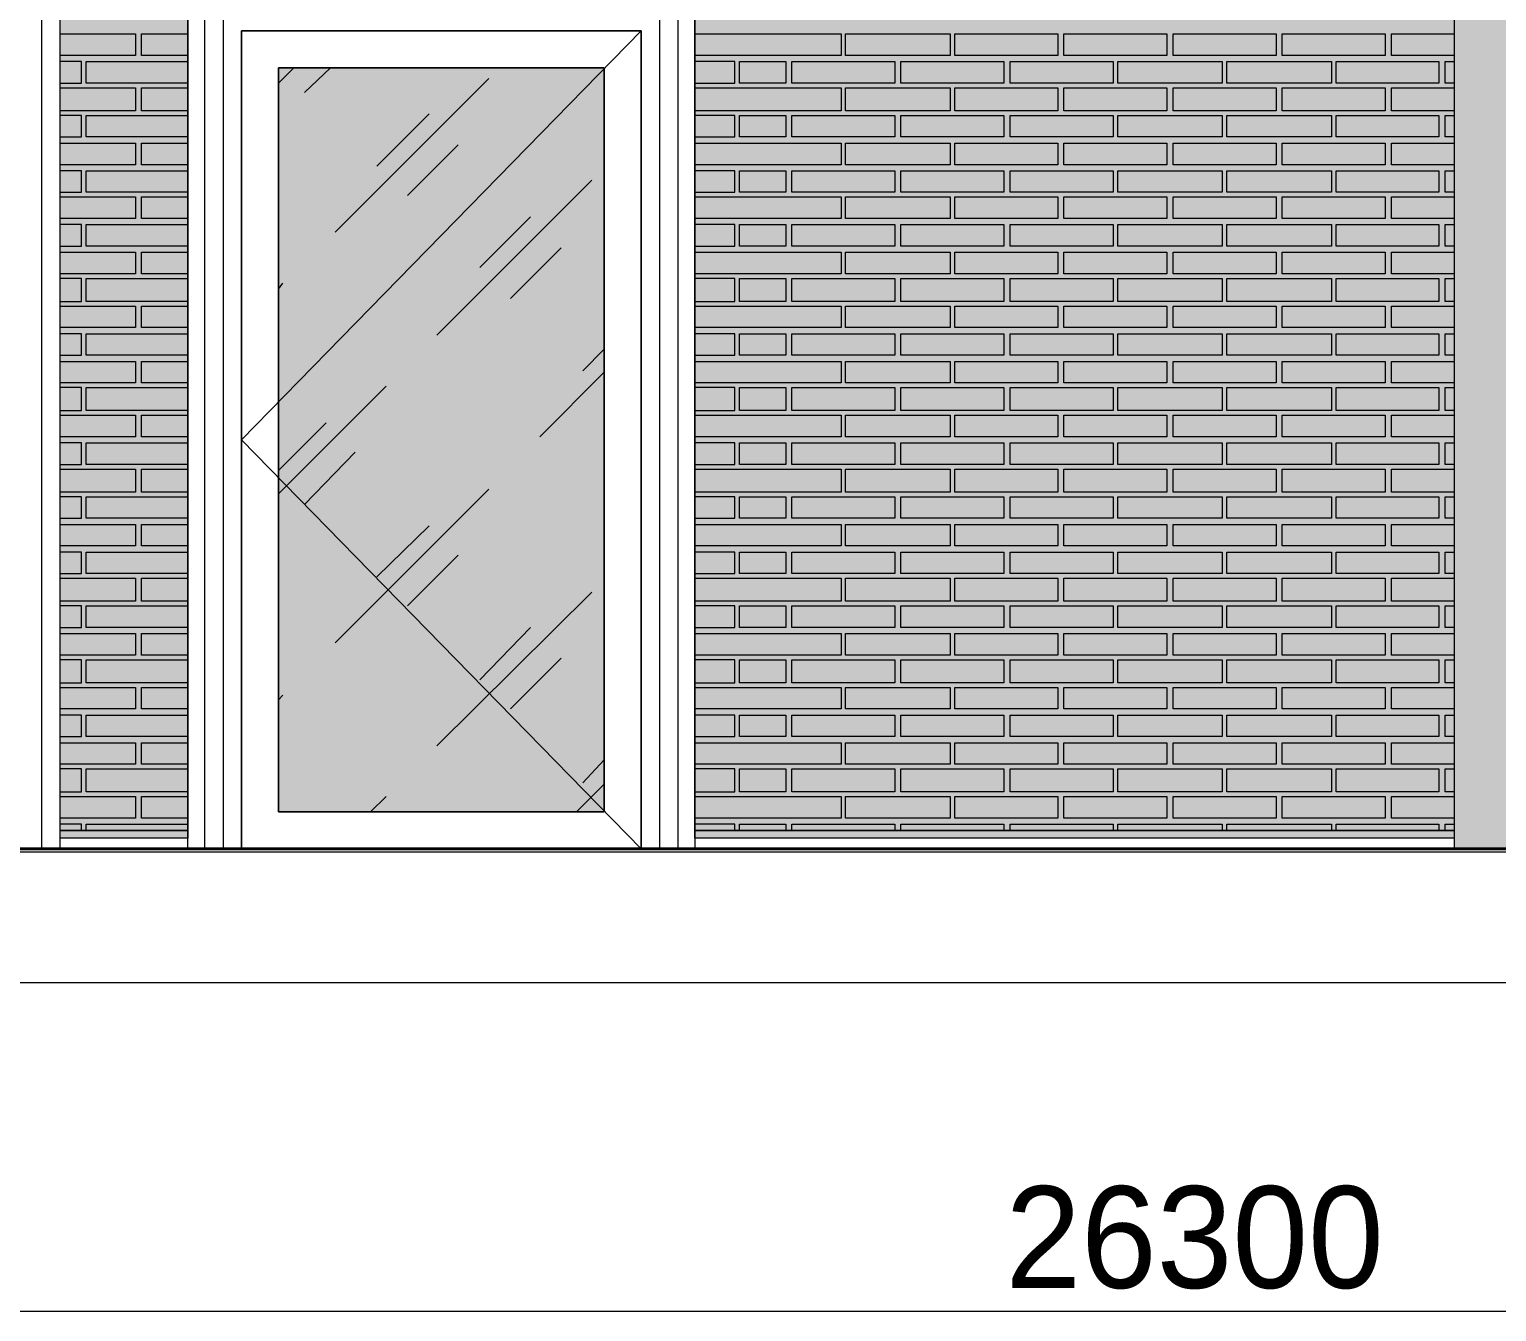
# Model space of a CAD drawing. Header units: millimetres. Extents: x -28928 to 100580, y -22867 to 36490.
# Drawn here: x -11408 to -7370, y -6037 to -2509 of the extents above; entities that cross this region are included whole.
import ezdxf

# ---------------------------------------------------------------- set-up
doc = ezdxf.new("R2010")
doc.units = ezdxf.units.MM
doc.layers.add('PDF _Геометрия', color=7, linetype='Continuous', true_color=0x8f8e8d)
doc.layers.add('PDF _Сплошная заливка', color=7, linetype='Continuous', true_color=0xffffff)
doc.layers.add('PDF _Текст', color=7, linetype='Continuous')

msp = doc.modelspace()

# ---------------------------------------------------------------- hatches: boundary and pattern name
at = {"layer": 'PDF _Сплошная заливка', "true_color": 0xdcd6cf, "transparency": 33554559}
h = msp.add_hatch(color=254, dxfattribs=at)
h.paths.add_polyline_path([(-15922.4, -4713.2), (-15922.4, -1464), (-13823.9, -1464), (-13823.9, -4713.2), (-13561.6, -4713.2), (-13561.6, -1163.6), (-19459.3, -1163.6), (-19459.3, -4713.2), (-17919.3, -4713.2), (-17919.3, -1464), (-16518.9, -1464), (-16518.9, -4713.2)])
h.paths.add_polyline_path([(-19700.5, -482.4), (-9335.1, -482.4), (-9335.1, 4218), (-12072.4, 4218), (-12072.4, 6929.9), (-9335.1, 6929.9), (-9335.1, 9028.4), (-21815.9, 9028.4), (-21815.9, -4713.2), (-19776.6, -4713.2), (-19776.6, -727.8), (-19730.1, -727.8), (-19730.1, -820.9), (-19708.9, -820.9), (-19708.9, -719.3), (-19700.5, -719.3)])
h.paths.add_polyline_path([(-10972.4, -4713.2), (-10972.4, -1464), (-9576.3, -1464), (-9576.3, -4713.2), (-9335.1, -4713.2), (-9335.1, -1163.6), (-13383.9, -1163.6), (-13383.9, -4713.2), (-13121.6, -4713.2), (-13121.6, -1464), (-11323.6, -1464), (-11323.6, -4713.2)])
h = msp.add_hatch(color=254, dxfattribs=at)
h.paths.add_polyline_path([(-9335.1, -482.4), (-7257.8, -482.4), (-7257.8, -719.3), (-7253.6, -474), (-7245.1, -474), (-7245.1, -719.3), (-7207, -719.3), (-7207, -727.8), (-7164.7, -727.8), (-7164.7, -4713.2), (4931.1, -4713.2), (4931.1, 9028.4), (-9335.1, 9028.4), (-9335.1, 6929.9), (-7274.7, 6929.9), (-7274.7, 4218), (-9335.1, 4218)])
h.paths.add_polyline_path([(-7486.3, -4713.2), (-7486.3, -1163.6), (-9335.1, -1163.6), (-9335.1, -4713.2)])
at = {"layer": 'PDF _Сплошная заливка', "true_color": 0xa48f7a, "transparency": 33554559}
h = msp.add_hatch(color=252, dxfattribs=at)
h.paths.add_polyline_path([(-7486.3, -4734.3), (-7486.3, -4713.2), (-9576.3, -4713.2), (-9576.3, -4734.3)])
h.paths.add_polyline_path([(-7168.9, -4713.2), (-7168.9, -4734.3), (45263, -4734.3), (45263, -4713.2)])

# ---------------------------------------------------------------- linework, layer by layer
at = {"layer": 'PDF _Геометрия', "color": 7, "lineweight": 9}
for points in [[(-7486.3, -4764), (-7486.3, -1163.6), (-7482, -1163.6), (-7168.9, -1163.6), (-7168.9, -4764)], [(-7486.3, -4734.3), (-9576.3, -4734.3), (-9576.3, -4713.2), (-7486.3, -4713.2), (-9576.3, -4713.2), (-7486.3, -4713.2), (-9335.1, -4713.2), (-9576.3, -4713.2), (-9576.3, -1464), (-10972.4, -1464), (-10972.4, -4713.2), (-11323.6, -4713.2), (-11323.6, -1464), (-13121.6, -1464), (-13121.6, -4713.2), (-13383.9, -4713.2), (-13121.6, -4713.2), (-13121.6, -4734.3), (-13383.9, -4734.3)], [(-10925.9, -1514.7), (-10925.9, -2441.3), (-10925.9, -4764), (-10972.4, -4764), (-10972.4, -2441.3), (-10972.4, -1540.1), (-10972.4, -1464), (-10925.9, -1464), (-10925.9, -1540.1), (-10925.9, -2441.3), (-10925.9, -4764)], [(-10913.2, -1514.7), (-10925.9, -1514.7), (-10875.1, -1514.7), (-10875.1, -2441.3), (-10875.1, -4764)], [(-9622.8, -4764), (-9622.8, -2441.3), (-9622.8, -1514.7), (-9673.6, -1514.7), (-9673.6, -2441.3), (-9673.6, -4764)], [(-11374.3, -1540.1), (-11374.3, -2441.3), (-11374.3, -4764)], [(-9724.3, -2513.2), (-10824.3, -3638.6), (-9724.3, -4764), (-9724.3, -2513.2), (-10824.3, -2513.2), (-10824.3, -4764)], [(-10722.8, -2657), (-10680.5, -2614.7)], [(-10650.9, -2682.4), (-10578.9, -2614.7)], [(-10566.3, -3067.4), (-10143.2, -2644.3)], [(-10452, -2885.5), (-10308.2, -2741.6)], [(-10367.4, -2965.9), (-10227.8, -2826.3)], [(-10287, -3350.9), (-9859.7, -2923.6)], [(-10168.6, -3164.7), (-10028.9, -3025.1)], [(-10083.9, -3249.3), (-9944.3, -3109.7)], [(-10722.8, -3224), (-10710.1, -3207)], [(-9885.1, -3448.2), (-9825.9, -3389)], [(-10003.6, -3630.1), (-9825.9, -3452.4)], [(-10722.8, -3786.6), (-10426.6, -3490.5)], [(-10722.8, -3723.2), (-10591.6, -3592)], [(-10650.9, -3816.3), (-10511.3, -3672.4)], [(-10566.3, -4197), (-10143.2, -3774)], [(-10452, -4015.1), (-10308.2, -3875.5)], [(-10367.4, -4095.5), (-10227.8, -3955.9)], [(-10287, -4480.5), (-9859.7, -4057.4)], [(-10168.6, -4298.6), (-10028.9, -4154.7)], [(-10083.9, -4379), (-9944.3, -4239.3)], [(-10722.8, -4353.6), (-10710.1, -4340.9)], [(-9885.1, -4582), (-9825.9, -4518.6)], [(-9902, -4662.4), (-9825.9, -4586.3)], [(-10468.9, -4662.4), (-10426.6, -4620.1)], [(-23144.3, -4772.4), (84689.5, -4772.4)], [(-19789.3, -5132), (-7075.9, -5132)], [(82087.6, -6037.4), (56081.1, -6037.4), (29799.5, -6037.4), (29351.1, -6037.4), (5066.4, -6037.4), (4816.8, -6037.4), (-21587.4, -6037.4)]]:
    msp.add_lwpolyline(points, dxfattribs=at)
for points in [[(-11323.6, -1540.1), (-11323.6, -1464), (-11374.3, -1464), (-11374.3, -1540.1), (-11374.3, -2441.3), (-11374.3, -4764), (-11323.6, -4764), (-11323.6, -2441.3)], [(-9576.3, -1540.1), (-9576.3, -2441.3), (-9576.3, -4764), (-9622.8, -4764), (-9622.8, -2441.3), (-9622.8, -1540.1), (-9622.8, -1464), (-9576.3, -1464)], [(-10824.3, -4764), (-10824.3, -2513.2), (-9724.3, -2513.2), (-9724.3, -4764)], [(-10722.8, -2614.7), (-9825.9, -2614.7), (-9825.9, -4662.4), (-10722.8, -4662.4)], [(-9825.9, -2614.7), (-10722.8, -2614.7), (-10722.8, -4662.4), (-9825.9, -4662.4)], [(-11323.6, -4713.2), (-10972.4, -4713.2)], [(-10972.4, -4734.3), (-11323.6, -4734.3), (-11323.6, -4713.2), (-10972.4, -4713.2)]]:
    msp.add_lwpolyline(points, close=True, dxfattribs=at)
at = {"layer": 'PDF _Геометрия', "lineweight": 9}
for points in [[(-11323.6, -2521.6), (-11116.3, -2521.6), (-11116.3, -2580.9), (-11323.6, -2580.9)], [(-10972.4, -2580.9), (-11099.3, -2580.9), (-11099.3, -2521.6), (-10972.4, -2521.6)], [(-9576.3, -2521.6), (-9335.1, -2521.6), (-9174.3, -2521.6), (-9174.3, -2580.9), (-9335.1, -2580.9), (-9576.3, -2580.9)], [(-7486.3, -2580.9), (-7659.7, -2580.9), (-7659.7, -2521.6), (-7486.3, -2521.6)], [(-11323.6, -2657), (-11264.3, -2657), (-11264.3, -2597.8), (-11323.6, -2597.8)], [(-10972.4, -2657), (-11107.8, -2657), (-11251.6, -2657), (-11251.6, -2597.8), (-11107.8, -2597.8), (-10972.4, -2597.8)], [(-9576.3, -2657), (-9466.3, -2657), (-9466.3, -2597.8), (-9576.3, -2597.8)], [(-7486.3, -2657), (-7511.6, -2657), (-7511.6, -2597.8), (-7486.3, -2597.8)], [(-11323.6, -2669.7), (-11116.3, -2669.7), (-11116.3, -2733.2), (-11323.6, -2733.2)], [(-10972.4, -2733.2), (-11099.3, -2733.2), (-11099.3, -2669.7), (-10972.4, -2669.7)], [(-9576.3, -2669.7), (-9335.1, -2669.7), (-9174.3, -2669.7), (-9174.3, -2733.2), (-9335.1, -2733.2), (-9576.3, -2733.2)], [(-7486.3, -2733.2), (-7659.7, -2733.2), (-7659.7, -2669.7), (-7486.3, -2669.7)], [(-11323.6, -2805.1), (-11264.3, -2805.1), (-11264.3, -2745.9), (-11323.6, -2745.9)], [(-10972.4, -2805.1), (-11107.8, -2805.1), (-11251.6, -2805.1), (-11251.6, -2745.9), (-11107.8, -2745.9), (-10972.4, -2745.9)], [(-9576.3, -2805.1), (-9466.3, -2805.1), (-9466.3, -2745.9), (-9576.3, -2745.9)], [(-7486.3, -2805.1), (-7511.6, -2805.1), (-7511.6, -2745.9), (-7486.3, -2745.9)], [(-11323.6, -2822), (-11116.3, -2822), (-11116.3, -2881.3), (-11323.6, -2881.3)], [(-10972.4, -2881.3), (-11099.3, -2881.3), (-11099.3, -2822), (-10972.4, -2822)], [(-9576.3, -2822), (-9335.1, -2822), (-9174.3, -2822), (-9174.3, -2881.3), (-9335.1, -2881.3), (-9576.3, -2881.3)], [(-7486.3, -2881.3), (-7659.7, -2881.3), (-7659.7, -2822), (-7486.3, -2822)], [(-11323.6, -2957.4), (-11264.3, -2957.4), (-11264.3, -2898.2), (-11323.6, -2898.2)], [(-10972.4, -2957.4), (-11107.8, -2957.4), (-11251.6, -2957.4), (-11251.6, -2898.2), (-11107.8, -2898.2), (-10972.4, -2898.2)], [(-9576.3, -2957.4), (-9466.3, -2957.4), (-9466.3, -2898.2), (-9576.3, -2898.2)], [(-7486.3, -2957.4), (-7511.6, -2957.4), (-7511.6, -2898.2), (-7486.3, -2898.2)], [(-11323.6, -2970.1), (-11116.3, -2970.1), (-11116.3, -3029.3), (-11323.6, -3029.3)], [(-10972.4, -3029.3), (-11099.3, -3029.3), (-11099.3, -2970.1), (-10972.4, -2970.1)], [(-9576.3, -2970.1), (-9335.1, -2970.1), (-9174.3, -2970.1), (-9174.3, -3029.3), (-9335.1, -3029.3), (-9576.3, -3029.3)], [(-7486.3, -3029.3), (-7659.7, -3029.3), (-7659.7, -2970.1), (-7486.3, -2970.1)], [(-11323.6, -3105.5), (-11264.3, -3105.5), (-11264.3, -3046.3), (-11323.6, -3046.3)], [(-10972.4, -3105.5), (-11107.8, -3105.5), (-11251.6, -3105.5), (-11251.6, -3046.3), (-11107.8, -3046.3), (-10972.4, -3046.3)], [(-9576.3, -3105.5), (-9466.3, -3105.5), (-9466.3, -3046.3), (-9576.3, -3046.3)], [(-7486.3, -3105.5), (-7511.6, -3105.5), (-7511.6, -3046.3), (-7486.3, -3046.3)], [(-11323.6, -3122.4), (-11116.3, -3122.4), (-11116.3, -3181.6), (-11323.6, -3181.6)], [(-10972.4, -3181.6), (-11099.3, -3181.6), (-11099.3, -3122.4), (-10972.4, -3122.4)], [(-9576.3, -3122.4), (-9335.1, -3122.4), (-9174.3, -3122.4), (-9174.3, -3181.6), (-9335.1, -3181.6), (-9576.3, -3181.6)], [(-7486.3, -3181.6), (-7659.7, -3181.6), (-7659.7, -3122.4), (-7486.3, -3122.4)], [(-11323.6, -3257.8), (-11264.3, -3257.8), (-11264.3, -3194.3), (-11323.6, -3194.3)], [(-10972.4, -3257.8), (-11107.8, -3257.8), (-11251.6, -3257.8), (-11251.6, -3194.3), (-11107.8, -3194.3), (-10972.4, -3194.3)], [(-9576.3, -3257.8), (-9466.3, -3257.8), (-9466.3, -3194.3), (-9576.3, -3194.3)], [(-7486.3, -3257.8), (-7511.6, -3257.8), (-7511.6, -3194.3), (-7486.3, -3194.3)], [(-11323.6, -3270.5), (-11116.3, -3270.5), (-11116.3, -3329.7), (-11323.6, -3329.7)], [(-10972.4, -3329.7), (-11099.3, -3329.7), (-11099.3, -3270.5), (-10972.4, -3270.5)], [(-9576.3, -3270.5), (-9335.1, -3270.5), (-9174.3, -3270.5), (-9174.3, -3329.7), (-9335.1, -3329.7), (-9576.3, -3329.7)], [(-7486.3, -3329.7), (-7659.7, -3329.7), (-7659.7, -3270.5), (-7486.3, -3270.5)], [(-11323.6, -3405.9), (-11264.3, -3405.9), (-11264.3, -3346.6), (-11323.6, -3346.6)], [(-10972.4, -3405.9), (-11107.8, -3405.9), (-11251.6, -3405.9), (-11251.6, -3346.6), (-11107.8, -3346.6), (-10972.4, -3346.6)], [(-9576.3, -3405.9), (-9466.3, -3405.9), (-9466.3, -3346.6), (-9576.3, -3346.6)], [(-7486.3, -3405.9), (-7511.6, -3405.9), (-7511.6, -3346.6), (-7486.3, -3346.6)], [(-11323.6, -3422.8), (-11116.3, -3422.8), (-11116.3, -3482), (-11323.6, -3482)], [(-10972.4, -3482), (-11099.3, -3482), (-11099.3, -3422.8), (-10972.4, -3422.8)], [(-9576.3, -3422.8), (-9335.1, -3422.8), (-9174.3, -3422.8), (-9174.3, -3482), (-9335.1, -3482), (-9576.3, -3482)], [(-7486.3, -3482), (-7659.7, -3482), (-7659.7, -3422.8), (-7486.3, -3422.8)], [(-11323.6, -3558.2), (-11264.3, -3558.2), (-11264.3, -3494.7), (-11323.6, -3494.7)], [(-10972.4, -3558.2), (-11107.8, -3558.2), (-11251.6, -3558.2), (-11251.6, -3494.7), (-11107.8, -3494.7), (-10972.4, -3494.7)], [(-9576.3, -3558.2), (-9466.3, -3558.2), (-9466.3, -3494.7), (-9576.3, -3494.7)], [(-7486.3, -3558.2), (-7511.6, -3558.2), (-7511.6, -3494.7), (-7486.3, -3494.7)], [(-11323.6, -3570.9), (-11116.3, -3570.9), (-11116.3, -3630.1), (-11323.6, -3630.1)], [(-10972.4, -3630.1), (-11099.3, -3630.1), (-11099.3, -3570.9), (-10972.4, -3570.9)], [(-9576.3, -3570.9), (-9335.1, -3570.9), (-9174.3, -3570.9), (-9174.3, -3630.1), (-9335.1, -3630.1), (-9576.3, -3630.1)], [(-7486.3, -3630.1), (-7659.7, -3630.1), (-7659.7, -3570.9), (-7486.3, -3570.9)], [(-11323.6, -3706.3), (-11264.3, -3706.3), (-11264.3, -3647), (-11323.6, -3647)], [(-10972.4, -3706.3), (-11107.8, -3706.3), (-11251.6, -3706.3), (-11251.6, -3647), (-11107.8, -3647), (-10972.4, -3647)], [(-9576.3, -3706.3), (-9466.3, -3706.3), (-9466.3, -3647), (-9576.3, -3647)], [(-7486.3, -3706.3), (-7511.6, -3706.3), (-7511.6, -3647), (-7486.3, -3647)], [(-11323.6, -3719), (-11116.3, -3719), (-11116.3, -3782.4), (-11323.6, -3782.4)], [(-10972.4, -3782.4), (-11099.3, -3782.4), (-11099.3, -3719), (-10972.4, -3719)], [(-9576.3, -3719), (-9335.1, -3719), (-9174.3, -3719), (-9174.3, -3782.4), (-9335.1, -3782.4), (-9576.3, -3782.4)], [(-7486.3, -3782.4), (-7659.7, -3782.4), (-7659.7, -3719), (-7486.3, -3719)], [(-11323.6, -3854.3), (-11264.3, -3854.3), (-11264.3, -3795.1), (-11323.6, -3795.1)], [(-10972.4, -3854.3), (-11107.8, -3854.3), (-11251.6, -3854.3), (-11251.6, -3795.1), (-11107.8, -3795.1), (-10972.4, -3795.1)], [(-9576.3, -3854.3), (-9466.3, -3854.3), (-9466.3, -3795.1), (-9576.3, -3795.1)], [(-7486.3, -3854.3), (-7511.6, -3854.3), (-7511.6, -3795.1), (-7486.3, -3795.1)], [(-11323.6, -3871.3), (-11116.3, -3871.3), (-11116.3, -3930.5), (-11323.6, -3930.5)], [(-10972.4, -3930.5), (-11099.3, -3930.5), (-11099.3, -3871.3), (-10972.4, -3871.3)], [(-9576.3, -3871.3), (-9335.1, -3871.3), (-9174.3, -3871.3), (-9174.3, -3930.5), (-9335.1, -3930.5), (-9576.3, -3930.5)], [(-7486.3, -3930.5), (-7659.7, -3930.5), (-7659.7, -3871.3), (-7486.3, -3871.3)], [(-11323.6, -4006.6), (-11264.3, -4006.6), (-11264.3, -3947.4), (-11323.6, -3947.4)], [(-10972.4, -4006.6), (-11107.8, -4006.6), (-11251.6, -4006.6), (-11251.6, -3947.4), (-11107.8, -3947.4), (-10972.4, -3947.4)], [(-9576.3, -4006.6), (-9466.3, -4006.6), (-9466.3, -3947.4), (-9576.3, -3947.4)], [(-7486.3, -4006.6), (-7511.6, -4006.6), (-7511.6, -3947.4), (-7486.3, -3947.4)], [(-11323.6, -4019.3), (-11116.3, -4019.3), (-11116.3, -4082.8), (-11323.6, -4082.8)], [(-10972.4, -4082.8), (-11099.3, -4082.8), (-11099.3, -4019.3), (-10972.4, -4019.3)], [(-9576.3, -4019.3), (-9335.1, -4019.3), (-9174.3, -4019.3), (-9174.3, -4082.8), (-9335.1, -4082.8), (-9576.3, -4082.8)], [(-7486.3, -4082.8), (-7659.7, -4082.8), (-7659.7, -4019.3), (-7486.3, -4019.3)], [(-11323.6, -4154.7), (-11264.3, -4154.7), (-11264.3, -4095.5), (-11323.6, -4095.5)], [(-10972.4, -4154.7), (-11107.8, -4154.7), (-11251.6, -4154.7), (-11251.6, -4095.5), (-11107.8, -4095.5), (-10972.4, -4095.5)], [(-9576.3, -4154.7), (-9466.3, -4154.7), (-9466.3, -4095.5), (-9576.3, -4095.5)], [(-7486.3, -4154.7), (-7511.6, -4154.7), (-7511.6, -4095.5), (-7486.3, -4095.5)], [(-11323.6, -4171.6), (-11116.3, -4171.6), (-11116.3, -4230.9), (-11323.6, -4230.9)], [(-10972.4, -4230.9), (-11099.3, -4230.9), (-11099.3, -4171.6), (-10972.4, -4171.6)], [(-9576.3, -4171.6), (-9335.1, -4171.6), (-9174.3, -4171.6), (-9174.3, -4230.9), (-9335.1, -4230.9), (-9576.3, -4230.9)], [(-7486.3, -4230.9), (-7659.7, -4230.9), (-7659.7, -4171.6), (-7486.3, -4171.6)], [(-11323.6, -4307), (-11264.3, -4307), (-11264.3, -4243.6), (-11323.6, -4243.6)], [(-10972.4, -4307), (-11107.8, -4307), (-11251.6, -4307), (-11251.6, -4243.6), (-11107.8, -4243.6), (-10972.4, -4243.6)], [(-9576.3, -4307), (-9466.3, -4307), (-9466.3, -4243.6), (-9576.3, -4243.6)], [(-7486.3, -4307), (-7511.6, -4307), (-7511.6, -4243.6), (-7486.3, -4243.6)], [(-11323.6, -4319.7), (-11116.3, -4319.7), (-11116.3, -4379), (-11323.6, -4379)], [(-10972.4, -4379), (-11099.3, -4379), (-11099.3, -4319.7), (-10972.4, -4319.7)], [(-9576.3, -4319.7), (-9335.1, -4319.7), (-9174.3, -4319.7), (-9174.3, -4379), (-9335.1, -4379), (-9576.3, -4379)], [(-7486.3, -4379), (-7659.7, -4379), (-7659.7, -4319.7), (-7486.3, -4319.7)], [(-11323.6, -4455.1), (-11264.3, -4455.1), (-11264.3, -4395.9), (-11323.6, -4395.9)], [(-10972.4, -4455.1), (-11107.8, -4455.1), (-11251.6, -4455.1), (-11251.6, -4395.9), (-11107.8, -4395.9), (-10972.4, -4395.9)], [(-9576.3, -4455.1), (-9466.3, -4455.1), (-9466.3, -4395.9), (-9576.3, -4395.9)], [(-7486.3, -4455.1), (-7511.6, -4455.1), (-7511.6, -4395.9), (-7486.3, -4395.9)], [(-11323.6, -4472), (-11116.3, -4472), (-11116.3, -4531.3), (-11323.6, -4531.3)], [(-10972.4, -4531.3), (-11099.3, -4531.3), (-11099.3, -4472), (-10972.4, -4472)], [(-9576.3, -4472), (-9335.1, -4472), (-9174.3, -4472), (-9174.3, -4531.3), (-9335.1, -4531.3), (-9576.3, -4531.3)], [(-7486.3, -4531.3), (-7659.7, -4531.3), (-7659.7, -4472), (-7486.3, -4472)], [(-11323.6, -4607.4), (-11264.3, -4607.4), (-11264.3, -4544), (-11323.6, -4544)], [(-10972.4, -4607.4), (-11107.8, -4607.4), (-11251.6, -4607.4), (-11251.6, -4544), (-11107.8, -4544), (-10972.4, -4544)], [(-9576.3, -4607.4), (-9466.3, -4607.4), (-9466.3, -4544), (-9576.3, -4544)], [(-7486.3, -4607.4), (-7511.6, -4607.4), (-7511.6, -4544), (-7486.3, -4544)], [(-11323.6, -4620.1), (-11116.3, -4620.1), (-11116.3, -4679.3), (-11323.6, -4679.3)], [(-10972.4, -4679.3), (-11099.3, -4679.3), (-11099.3, -4620.1), (-10972.4, -4620.1)], [(-9576.3, -4620.1), (-9335.1, -4620.1), (-9174.3, -4620.1), (-9174.3, -4679.3), (-9335.1, -4679.3), (-9576.3, -4679.3)], [(-7486.3, -4679.3), (-7659.7, -4679.3), (-7659.7, -4620.1), (-7486.3, -4620.1)], [(-11264.3, -4713.2), (-11264.3, -4696.3), (-11323.6, -4696.3)], [(-11251.6, -4713.2), (-11251.6, -4696.3), (-11107.8, -4696.3), (-10972.4, -4696.3)], [(-9466.3, -4713.2), (-9466.3, -4696.3), (-9576.3, -4696.3)], [(-9453.6, -4713.2), (-9453.6, -4696.3), (-9335.1, -4696.3), (-9326.6, -4696.3), (-9326.6, -4713.2)], [(-9309.7, -4713.2), (-9309.7, -4696.3), (-9170.1, -4696.3), (-9026.3, -4696.3), (-9026.3, -4713.2)], [(-9009.3, -4713.2), (-9009.3, -4696.3), (-8869.7, -4696.3), (-8725.9, -4696.3), (-8725.9, -4713.2)], [(-8708.9, -4713.2), (-8708.9, -4696.3), (-8569.3, -4696.3), (-8425.5, -4696.3), (-8425.5, -4713.2)], [(-8412.8, -4713.2), (-8412.8, -4696.3), (-8268.9, -4696.3), (-8125.1, -4696.3), (-8125.1, -4713.2)], [(-8112.4, -4713.2), (-8112.4, -4696.3), (-7968.6, -4696.3), (-7824.7, -4696.3), (-7824.7, -4713.2)], [(-7812, -4713.2), (-7812, -4696.3), (-7668.2, -4696.3), (-7528.6, -4696.3), (-7528.6, -4713.2)], [(-7511.6, -4713.2), (-7511.6, -4696.3), (-7486.3, -4696.3)]]:
    msp.add_lwpolyline(points, dxfattribs=at)
for points in [[(-8873.9, -2521.6), (-8873.9, -2580.9), (-9161.6, -2580.9), (-9161.6, -2521.6)], [(-8577.8, -2521.6), (-8577.8, -2580.9), (-8861.3, -2580.9), (-8861.3, -2521.6)], [(-8277.4, -2521.6), (-8277.4, -2580.9), (-8560.9, -2580.9), (-8560.9, -2521.6)], [(-7977, -2521.6), (-7977, -2580.9), (-8260.5, -2580.9), (-8260.5, -2521.6)], [(-7676.6, -2521.6), (-7676.6, -2580.9), (-7960.1, -2580.9), (-7960.1, -2521.6)], [(-9326.6, -2657), (-9335.1, -2657), (-9453.6, -2657), (-9453.6, -2597.8), (-9335.1, -2597.8), (-9326.6, -2597.8)], [(-9026.3, -2657), (-9170.1, -2657), (-9309.7, -2657), (-9309.7, -2597.8), (-9170.1, -2597.8), (-9026.3, -2597.8)], [(-8725.9, -2657), (-8869.7, -2657), (-9009.3, -2657), (-9009.3, -2597.8), (-8869.7, -2597.8), (-8725.9, -2597.8)], [(-8425.5, -2657), (-8569.3, -2657), (-8708.9, -2657), (-8708.9, -2597.8), (-8569.3, -2597.8), (-8425.5, -2597.8)], [(-8125.1, -2657), (-8268.9, -2657), (-8412.8, -2657), (-8412.8, -2597.8), (-8268.9, -2597.8), (-8125.1, -2597.8)], [(-7824.7, -2657), (-7968.6, -2657), (-8112.4, -2657), (-8112.4, -2597.8), (-7968.6, -2597.8), (-7824.7, -2597.8)], [(-7528.6, -2657), (-7668.2, -2657), (-7812, -2657), (-7812, -2597.8), (-7668.2, -2597.8), (-7528.6, -2597.8)], [(-8873.9, -2669.7), (-8873.9, -2733.2), (-9161.6, -2733.2), (-9161.6, -2669.7)], [(-8577.8, -2669.7), (-8577.8, -2733.2), (-8861.3, -2733.2), (-8861.3, -2669.7)], [(-8277.4, -2669.7), (-8277.4, -2733.2), (-8560.9, -2733.2), (-8560.9, -2669.7)], [(-7977, -2669.7), (-7977, -2733.2), (-8260.5, -2733.2), (-8260.5, -2669.7)], [(-7676.6, -2669.7), (-7676.6, -2733.2), (-7960.1, -2733.2), (-7960.1, -2669.7)], [(-9326.6, -2805.1), (-9335.1, -2805.1), (-9453.6, -2805.1), (-9453.6, -2745.9), (-9335.1, -2745.9), (-9326.6, -2745.9)], [(-9026.3, -2805.1), (-9170.1, -2805.1), (-9309.7, -2805.1), (-9309.7, -2745.9), (-9170.1, -2745.9), (-9026.3, -2745.9)], [(-8725.9, -2805.1), (-8869.7, -2805.1), (-9009.3, -2805.1), (-9009.3, -2745.9), (-8869.7, -2745.9), (-8725.9, -2745.9)], [(-8425.5, -2805.1), (-8569.3, -2805.1), (-8708.9, -2805.1), (-8708.9, -2745.9), (-8569.3, -2745.9), (-8425.5, -2745.9)], [(-8125.1, -2805.1), (-8268.9, -2805.1), (-8412.8, -2805.1), (-8412.8, -2745.9), (-8268.9, -2745.9), (-8125.1, -2745.9)], [(-7824.7, -2805.1), (-7968.6, -2805.1), (-8112.4, -2805.1), (-8112.4, -2745.9), (-7968.6, -2745.9), (-7824.7, -2745.9)], [(-7528.6, -2805.1), (-7668.2, -2805.1), (-7812, -2805.1), (-7812, -2745.9), (-7668.2, -2745.9), (-7528.6, -2745.9)], [(-8873.9, -2822), (-8873.9, -2881.3), (-9161.6, -2881.3), (-9161.6, -2822)], [(-8577.8, -2822), (-8577.8, -2881.3), (-8861.3, -2881.3), (-8861.3, -2822)], [(-8277.4, -2822), (-8277.4, -2881.3), (-8560.9, -2881.3), (-8560.9, -2822)], [(-7977, -2822), (-7977, -2881.3), (-8260.5, -2881.3), (-8260.5, -2822)], [(-7676.6, -2822), (-7676.6, -2881.3), (-7960.1, -2881.3), (-7960.1, -2822)], [(-9326.6, -2957.4), (-9335.1, -2957.4), (-9453.6, -2957.4), (-9453.6, -2898.2), (-9335.1, -2898.2), (-9326.6, -2898.2)], [(-9026.3, -2957.4), (-9170.1, -2957.4), (-9309.7, -2957.4), (-9309.7, -2898.2), (-9170.1, -2898.2), (-9026.3, -2898.2)], [(-8725.9, -2957.4), (-8869.7, -2957.4), (-9009.3, -2957.4), (-9009.3, -2898.2), (-8869.7, -2898.2), (-8725.9, -2898.2)], [(-8425.5, -2957.4), (-8569.3, -2957.4), (-8708.9, -2957.4), (-8708.9, -2898.2), (-8569.3, -2898.2), (-8425.5, -2898.2)], [(-8125.1, -2957.4), (-8268.9, -2957.4), (-8412.8, -2957.4), (-8412.8, -2898.2), (-8268.9, -2898.2), (-8125.1, -2898.2)], [(-7824.7, -2957.4), (-7968.6, -2957.4), (-8112.4, -2957.4), (-8112.4, -2898.2), (-7968.6, -2898.2), (-7824.7, -2898.2)], [(-7528.6, -2957.4), (-7668.2, -2957.4), (-7812, -2957.4), (-7812, -2898.2), (-7668.2, -2898.2), (-7528.6, -2898.2)], [(-8873.9, -2970.1), (-8873.9, -3029.3), (-9161.6, -3029.3), (-9161.6, -2970.1)], [(-8577.8, -2970.1), (-8577.8, -3029.3), (-8861.3, -3029.3), (-8861.3, -2970.1)], [(-8277.4, -2970.1), (-8277.4, -3029.3), (-8560.9, -3029.3), (-8560.9, -2970.1)], [(-7977, -2970.1), (-7977, -3029.3), (-8260.5, -3029.3), (-8260.5, -2970.1)], [(-7676.6, -2970.1), (-7676.6, -3029.3), (-7960.1, -3029.3), (-7960.1, -2970.1)], [(-9326.6, -3105.5), (-9335.1, -3105.5), (-9453.6, -3105.5), (-9453.6, -3046.3), (-9335.1, -3046.3), (-9326.6, -3046.3)], [(-9026.3, -3105.5), (-9170.1, -3105.5), (-9309.7, -3105.5), (-9309.7, -3046.3), (-9170.1, -3046.3), (-9026.3, -3046.3)], [(-8725.9, -3105.5), (-8869.7, -3105.5), (-9009.3, -3105.5), (-9009.3, -3046.3), (-8869.7, -3046.3), (-8725.9, -3046.3)], [(-8425.5, -3105.5), (-8569.3, -3105.5), (-8708.9, -3105.5), (-8708.9, -3046.3), (-8569.3, -3046.3), (-8425.5, -3046.3)], [(-8125.1, -3105.5), (-8268.9, -3105.5), (-8412.8, -3105.5), (-8412.8, -3046.3), (-8268.9, -3046.3), (-8125.1, -3046.3)], [(-7824.7, -3105.5), (-7968.6, -3105.5), (-8112.4, -3105.5), (-8112.4, -3046.3), (-7968.6, -3046.3), (-7824.7, -3046.3)], [(-7528.6, -3105.5), (-7668.2, -3105.5), (-7812, -3105.5), (-7812, -3046.3), (-7668.2, -3046.3), (-7528.6, -3046.3)], [(-8873.9, -3122.4), (-8873.9, -3181.6), (-9161.6, -3181.6), (-9161.6, -3122.4)], [(-8577.8, -3122.4), (-8577.8, -3181.6), (-8861.3, -3181.6), (-8861.3, -3122.4)], [(-8277.4, -3122.4), (-8277.4, -3181.6), (-8560.9, -3181.6), (-8560.9, -3122.4)], [(-7977, -3122.4), (-7977, -3181.6), (-8260.5, -3181.6), (-8260.5, -3122.4)], [(-7676.6, -3122.4), (-7676.6, -3181.6), (-7960.1, -3181.6), (-7960.1, -3122.4)], [(-9326.6, -3257.8), (-9335.1, -3257.8), (-9453.6, -3257.8), (-9453.6, -3194.3), (-9335.1, -3194.3), (-9326.6, -3194.3)], [(-9026.3, -3257.8), (-9170.1, -3257.8), (-9309.7, -3257.8), (-9309.7, -3194.3), (-9170.1, -3194.3), (-9026.3, -3194.3)], [(-8725.9, -3257.8), (-8869.7, -3257.8), (-9009.3, -3257.8), (-9009.3, -3194.3), (-8869.7, -3194.3), (-8725.9, -3194.3)], [(-8425.5, -3257.8), (-8569.3, -3257.8), (-8708.9, -3257.8), (-8708.9, -3194.3), (-8569.3, -3194.3), (-8425.5, -3194.3)], [(-8125.1, -3257.8), (-8268.9, -3257.8), (-8412.8, -3257.8), (-8412.8, -3194.3), (-8268.9, -3194.3), (-8125.1, -3194.3)], [(-7824.7, -3257.8), (-7968.6, -3257.8), (-8112.4, -3257.8), (-8112.4, -3194.3), (-7968.6, -3194.3), (-7824.7, -3194.3)], [(-7528.6, -3257.8), (-7668.2, -3257.8), (-7812, -3257.8), (-7812, -3194.3), (-7668.2, -3194.3), (-7528.6, -3194.3)], [(-8873.9, -3270.5), (-8873.9, -3329.7), (-9161.6, -3329.7), (-9161.6, -3270.5)], [(-8577.8, -3270.5), (-8577.8, -3329.7), (-8861.3, -3329.7), (-8861.3, -3270.5)], [(-8277.4, -3270.5), (-8277.4, -3329.7), (-8560.9, -3329.7), (-8560.9, -3270.5)], [(-7977, -3270.5), (-7977, -3329.7), (-8260.5, -3329.7), (-8260.5, -3270.5)], [(-7676.6, -3270.5), (-7676.6, -3329.7), (-7960.1, -3329.7), (-7960.1, -3270.5)], [(-9326.6, -3405.9), (-9335.1, -3405.9), (-9453.6, -3405.9), (-9453.6, -3346.6), (-9335.1, -3346.6), (-9326.6, -3346.6)], [(-9026.3, -3405.9), (-9170.1, -3405.9), (-9309.7, -3405.9), (-9309.7, -3346.6), (-9170.1, -3346.6), (-9026.3, -3346.6)], [(-8725.9, -3405.9), (-8869.7, -3405.9), (-9009.3, -3405.9), (-9009.3, -3346.6), (-8869.7, -3346.6), (-8725.9, -3346.6)], [(-8425.5, -3405.9), (-8569.3, -3405.9), (-8708.9, -3405.9), (-8708.9, -3346.6), (-8569.3, -3346.6), (-8425.5, -3346.6)], [(-8125.1, -3405.9), (-8268.9, -3405.9), (-8412.8, -3405.9), (-8412.8, -3346.6), (-8268.9, -3346.6), (-8125.1, -3346.6)], [(-7824.7, -3405.9), (-7968.6, -3405.9), (-8112.4, -3405.9), (-8112.4, -3346.6), (-7968.6, -3346.6), (-7824.7, -3346.6)], [(-7528.6, -3405.9), (-7668.2, -3405.9), (-7812, -3405.9), (-7812, -3346.6), (-7668.2, -3346.6), (-7528.6, -3346.6)], [(-8873.9, -3422.8), (-8873.9, -3482), (-9161.6, -3482), (-9161.6, -3422.8)], [(-8577.8, -3422.8), (-8577.8, -3482), (-8861.3, -3482), (-8861.3, -3422.8)], [(-8277.4, -3422.8), (-8277.4, -3482), (-8560.9, -3482), (-8560.9, -3422.8)], [(-7977, -3422.8), (-7977, -3482), (-8260.5, -3482), (-8260.5, -3422.8)], [(-7676.6, -3422.8), (-7676.6, -3482), (-7960.1, -3482), (-7960.1, -3422.8)], [(-9326.6, -3558.2), (-9335.1, -3558.2), (-9453.6, -3558.2), (-9453.6, -3494.7), (-9335.1, -3494.7), (-9326.6, -3494.7)], [(-9026.3, -3558.2), (-9170.1, -3558.2), (-9309.7, -3558.2), (-9309.7, -3494.7), (-9170.1, -3494.7), (-9026.3, -3494.7)], [(-8725.9, -3558.2), (-8869.7, -3558.2), (-9009.3, -3558.2), (-9009.3, -3494.7), (-8869.7, -3494.7), (-8725.9, -3494.7)], [(-8425.5, -3558.2), (-8569.3, -3558.2), (-8708.9, -3558.2), (-8708.9, -3494.7), (-8569.3, -3494.7), (-8425.5, -3494.7)], [(-8125.1, -3558.2), (-8268.9, -3558.2), (-8412.8, -3558.2), (-8412.8, -3494.7), (-8268.9, -3494.7), (-8125.1, -3494.7)], [(-7824.7, -3558.2), (-7968.6, -3558.2), (-8112.4, -3558.2), (-8112.4, -3494.7), (-7968.6, -3494.7), (-7824.7, -3494.7)], [(-7528.6, -3558.2), (-7668.2, -3558.2), (-7812, -3558.2), (-7812, -3494.7), (-7668.2, -3494.7), (-7528.6, -3494.7)], [(-8873.9, -3570.9), (-8873.9, -3630.1), (-9161.6, -3630.1), (-9161.6, -3570.9)], [(-8577.8, -3570.9), (-8577.8, -3630.1), (-8861.3, -3630.1), (-8861.3, -3570.9)], [(-8277.4, -3570.9), (-8277.4, -3630.1), (-8560.9, -3630.1), (-8560.9, -3570.9)], [(-7977, -3570.9), (-7977, -3630.1), (-8260.5, -3630.1), (-8260.5, -3570.9)], [(-7676.6, -3570.9), (-7676.6, -3630.1), (-7960.1, -3630.1), (-7960.1, -3570.9)], [(-9326.6, -3706.3), (-9335.1, -3706.3), (-9453.6, -3706.3), (-9453.6, -3647), (-9335.1, -3647), (-9326.6, -3647)], [(-9026.3, -3706.3), (-9170.1, -3706.3), (-9309.7, -3706.3), (-9309.7, -3647), (-9170.1, -3647), (-9026.3, -3647)], [(-8725.9, -3706.3), (-8869.7, -3706.3), (-9009.3, -3706.3), (-9009.3, -3647), (-8869.7, -3647), (-8725.9, -3647)], [(-8425.5, -3706.3), (-8569.3, -3706.3), (-8708.9, -3706.3), (-8708.9, -3647), (-8569.3, -3647), (-8425.5, -3647)], [(-8125.1, -3706.3), (-8268.9, -3706.3), (-8412.8, -3706.3), (-8412.8, -3647), (-8268.9, -3647), (-8125.1, -3647)], [(-7824.7, -3706.3), (-7968.6, -3706.3), (-8112.4, -3706.3), (-8112.4, -3647), (-7968.6, -3647), (-7824.7, -3647)], [(-7528.6, -3706.3), (-7668.2, -3706.3), (-7812, -3706.3), (-7812, -3647), (-7668.2, -3647), (-7528.6, -3647)], [(-8873.9, -3719), (-8873.9, -3782.4), (-9161.6, -3782.4), (-9161.6, -3719)], [(-8577.8, -3719), (-8577.8, -3782.4), (-8861.3, -3782.4), (-8861.3, -3719)], [(-8277.4, -3719), (-8277.4, -3782.4), (-8560.9, -3782.4), (-8560.9, -3719)], [(-7977, -3719), (-7977, -3782.4), (-8260.5, -3782.4), (-8260.5, -3719)], [(-7676.6, -3719), (-7676.6, -3782.4), (-7960.1, -3782.4), (-7960.1, -3719)], [(-9326.6, -3854.3), (-9335.1, -3854.3), (-9453.6, -3854.3), (-9453.6, -3795.1), (-9335.1, -3795.1), (-9326.6, -3795.1)], [(-9026.3, -3854.3), (-9170.1, -3854.3), (-9309.7, -3854.3), (-9309.7, -3795.1), (-9170.1, -3795.1), (-9026.3, -3795.1)], [(-8725.9, -3854.3), (-8869.7, -3854.3), (-9009.3, -3854.3), (-9009.3, -3795.1), (-8869.7, -3795.1), (-8725.9, -3795.1)], [(-8425.5, -3854.3), (-8569.3, -3854.3), (-8708.9, -3854.3), (-8708.9, -3795.1), (-8569.3, -3795.1), (-8425.5, -3795.1)], [(-8125.1, -3854.3), (-8268.9, -3854.3), (-8412.8, -3854.3), (-8412.8, -3795.1), (-8268.9, -3795.1), (-8125.1, -3795.1)], [(-7824.7, -3854.3), (-7968.6, -3854.3), (-8112.4, -3854.3), (-8112.4, -3795.1), (-7968.6, -3795.1), (-7824.7, -3795.1)], [(-7528.6, -3854.3), (-7668.2, -3854.3), (-7812, -3854.3), (-7812, -3795.1), (-7668.2, -3795.1), (-7528.6, -3795.1)], [(-8873.9, -3871.3), (-8873.9, -3930.5), (-9161.6, -3930.5), (-9161.6, -3871.3)], [(-8577.8, -3871.3), (-8577.8, -3930.5), (-8861.3, -3930.5), (-8861.3, -3871.3)], [(-8277.4, -3871.3), (-8277.4, -3930.5), (-8560.9, -3930.5), (-8560.9, -3871.3)], [(-7977, -3871.3), (-7977, -3930.5), (-8260.5, -3930.5), (-8260.5, -3871.3)], [(-7676.6, -3871.3), (-7676.6, -3930.5), (-7960.1, -3930.5), (-7960.1, -3871.3)], [(-9326.6, -4006.6), (-9335.1, -4006.6), (-9453.6, -4006.6), (-9453.6, -3947.4), (-9335.1, -3947.4), (-9326.6, -3947.4)], [(-9026.3, -4006.6), (-9170.1, -4006.6), (-9309.7, -4006.6), (-9309.7, -3947.4), (-9170.1, -3947.4), (-9026.3, -3947.4)], [(-8725.9, -4006.6), (-8869.7, -4006.6), (-9009.3, -4006.6), (-9009.3, -3947.4), (-8869.7, -3947.4), (-8725.9, -3947.4)], [(-8425.5, -4006.6), (-8569.3, -4006.6), (-8708.9, -4006.6), (-8708.9, -3947.4), (-8569.3, -3947.4), (-8425.5, -3947.4)], [(-8125.1, -4006.6), (-8268.9, -4006.6), (-8412.8, -4006.6), (-8412.8, -3947.4), (-8268.9, -3947.4), (-8125.1, -3947.4)], [(-7824.7, -4006.6), (-7968.6, -4006.6), (-8112.4, -4006.6), (-8112.4, -3947.4), (-7968.6, -3947.4), (-7824.7, -3947.4)], [(-7528.6, -4006.6), (-7668.2, -4006.6), (-7812, -4006.6), (-7812, -3947.4), (-7668.2, -3947.4), (-7528.6, -3947.4)], [(-8873.9, -4019.3), (-8873.9, -4082.8), (-9161.6, -4082.8), (-9161.6, -4019.3)], [(-8577.8, -4019.3), (-8577.8, -4082.8), (-8861.3, -4082.8), (-8861.3, -4019.3)], [(-8277.4, -4019.3), (-8277.4, -4082.8), (-8560.9, -4082.8), (-8560.9, -4019.3)], [(-7977, -4019.3), (-7977, -4082.8), (-8260.5, -4082.8), (-8260.5, -4019.3)], [(-7676.6, -4019.3), (-7676.6, -4082.8), (-7960.1, -4082.8), (-7960.1, -4019.3)], [(-9326.6, -4154.7), (-9335.1, -4154.7), (-9453.6, -4154.7), (-9453.6, -4095.5), (-9335.1, -4095.5), (-9326.6, -4095.5)], [(-9026.3, -4154.7), (-9170.1, -4154.7), (-9309.7, -4154.7), (-9309.7, -4095.5), (-9170.1, -4095.5), (-9026.3, -4095.5)], [(-8725.9, -4154.7), (-8869.7, -4154.7), (-9009.3, -4154.7), (-9009.3, -4095.5), (-8869.7, -4095.5), (-8725.9, -4095.5)], [(-8425.5, -4154.7), (-8569.3, -4154.7), (-8708.9, -4154.7), (-8708.9, -4095.5), (-8569.3, -4095.5), (-8425.5, -4095.5)], [(-8125.1, -4154.7), (-8268.9, -4154.7), (-8412.8, -4154.7), (-8412.8, -4095.5), (-8268.9, -4095.5), (-8125.1, -4095.5)], [(-7824.7, -4154.7), (-7968.6, -4154.7), (-8112.4, -4154.7), (-8112.4, -4095.5), (-7968.6, -4095.5), (-7824.7, -4095.5)], [(-7528.6, -4154.7), (-7668.2, -4154.7), (-7812, -4154.7), (-7812, -4095.5), (-7668.2, -4095.5), (-7528.6, -4095.5)], [(-8873.9, -4171.6), (-8873.9, -4230.9), (-9161.6, -4230.9), (-9161.6, -4171.6)], [(-8577.8, -4171.6), (-8577.8, -4230.9), (-8861.3, -4230.9), (-8861.3, -4171.6)], [(-8277.4, -4171.6), (-8277.4, -4230.9), (-8560.9, -4230.9), (-8560.9, -4171.6)], [(-7977, -4171.6), (-7977, -4230.9), (-8260.5, -4230.9), (-8260.5, -4171.6)], [(-7676.6, -4171.6), (-7676.6, -4230.9), (-7960.1, -4230.9), (-7960.1, -4171.6)], [(-9326.6, -4307), (-9335.1, -4307), (-9453.6, -4307), (-9453.6, -4243.6), (-9335.1, -4243.6), (-9326.6, -4243.6)], [(-9026.3, -4307), (-9170.1, -4307), (-9309.7, -4307), (-9309.7, -4243.6), (-9170.1, -4243.6), (-9026.3, -4243.6)], [(-8725.9, -4307), (-8869.7, -4307), (-9009.3, -4307), (-9009.3, -4243.6), (-8869.7, -4243.6), (-8725.9, -4243.6)], [(-8425.5, -4307), (-8569.3, -4307), (-8708.9, -4307), (-8708.9, -4243.6), (-8569.3, -4243.6), (-8425.5, -4243.6)], [(-8125.1, -4307), (-8268.9, -4307), (-8412.8, -4307), (-8412.8, -4243.6), (-8268.9, -4243.6), (-8125.1, -4243.6)], [(-7824.7, -4307), (-7968.6, -4307), (-8112.4, -4307), (-8112.4, -4243.6), (-7968.6, -4243.6), (-7824.7, -4243.6)], [(-7528.6, -4307), (-7668.2, -4307), (-7812, -4307), (-7812, -4243.6), (-7668.2, -4243.6), (-7528.6, -4243.6)], [(-8873.9, -4319.7), (-8873.9, -4379), (-9161.6, -4379), (-9161.6, -4319.7)], [(-8577.8, -4319.7), (-8577.8, -4379), (-8861.3, -4379), (-8861.3, -4319.7)], [(-8277.4, -4319.7), (-8277.4, -4379), (-8560.9, -4379), (-8560.9, -4319.7)], [(-7977, -4319.7), (-7977, -4379), (-8260.5, -4379), (-8260.5, -4319.7)], [(-7676.6, -4319.7), (-7676.6, -4379), (-7960.1, -4379), (-7960.1, -4319.7)], [(-9326.6, -4455.1), (-9335.1, -4455.1), (-9453.6, -4455.1), (-9453.6, -4395.9), (-9335.1, -4395.9), (-9326.6, -4395.9)], [(-9026.3, -4455.1), (-9170.1, -4455.1), (-9309.7, -4455.1), (-9309.7, -4395.9), (-9170.1, -4395.9), (-9026.3, -4395.9)], [(-8725.9, -4455.1), (-8869.7, -4455.1), (-9009.3, -4455.1), (-9009.3, -4395.9), (-8869.7, -4395.9), (-8725.9, -4395.9)], [(-8425.5, -4455.1), (-8569.3, -4455.1), (-8708.9, -4455.1), (-8708.9, -4395.9), (-8569.3, -4395.9), (-8425.5, -4395.9)], [(-8125.1, -4455.1), (-8268.9, -4455.1), (-8412.8, -4455.1), (-8412.8, -4395.9), (-8268.9, -4395.9), (-8125.1, -4395.9)], [(-7824.7, -4455.1), (-7968.6, -4455.1), (-8112.4, -4455.1), (-8112.4, -4395.9), (-7968.6, -4395.9), (-7824.7, -4395.9)], [(-7528.6, -4455.1), (-7668.2, -4455.1), (-7812, -4455.1), (-7812, -4395.9), (-7668.2, -4395.9), (-7528.6, -4395.9)], [(-8873.9, -4472), (-8873.9, -4531.3), (-9161.6, -4531.3), (-9161.6, -4472)], [(-8577.8, -4472), (-8577.8, -4531.3), (-8861.3, -4531.3), (-8861.3, -4472)], [(-8277.4, -4472), (-8277.4, -4531.3), (-8560.9, -4531.3), (-8560.9, -4472)], [(-7977, -4472), (-7977, -4531.3), (-8260.5, -4531.3), (-8260.5, -4472)], [(-7676.6, -4472), (-7676.6, -4531.3), (-7960.1, -4531.3), (-7960.1, -4472)], [(-9326.6, -4607.4), (-9335.1, -4607.4), (-9453.6, -4607.4), (-9453.6, -4544), (-9335.1, -4544), (-9326.6, -4544)], [(-9026.3, -4607.4), (-9170.1, -4607.4), (-9309.7, -4607.4), (-9309.7, -4544), (-9170.1, -4544), (-9026.3, -4544)], [(-8725.9, -4607.4), (-8869.7, -4607.4), (-9009.3, -4607.4), (-9009.3, -4544), (-8869.7, -4544), (-8725.9, -4544)], [(-8425.5, -4607.4), (-8569.3, -4607.4), (-8708.9, -4607.4), (-8708.9, -4544), (-8569.3, -4544), (-8425.5, -4544)], [(-8125.1, -4607.4), (-8268.9, -4607.4), (-8412.8, -4607.4), (-8412.8, -4544), (-8268.9, -4544), (-8125.1, -4544)], [(-7824.7, -4607.4), (-7968.6, -4607.4), (-8112.4, -4607.4), (-8112.4, -4544), (-7968.6, -4544), (-7824.7, -4544)], [(-7528.6, -4607.4), (-7668.2, -4607.4), (-7812, -4607.4), (-7812, -4544), (-7668.2, -4544), (-7528.6, -4544)], [(-8873.9, -4620.1), (-8873.9, -4679.3), (-9161.6, -4679.3), (-9161.6, -4620.1)], [(-8577.8, -4620.1), (-8577.8, -4679.3), (-8861.3, -4679.3), (-8861.3, -4620.1)], [(-8277.4, -4620.1), (-8277.4, -4679.3), (-8560.9, -4679.3), (-8560.9, -4620.1)], [(-7977, -4620.1), (-7977, -4679.3), (-8260.5, -4679.3), (-8260.5, -4620.1)], [(-7676.6, -4620.1), (-7676.6, -4679.3), (-7960.1, -4679.3), (-7960.1, -4620.1)]]:
    msp.add_lwpolyline(points, close=True, dxfattribs=at)
at = {"layer": 'PDF _Геометрия', "color": 7, "lineweight": 40}
msp.add_lwpolyline([(82954.9, -4764), (-22513.9, -4764)], dxfattribs=at)
at = {"layer": 'PDF _Сплошная заливка', "color": 250, "lineweight": 9, "true_color": 0x383e42, "transparency": 33554559}
for points in [[(-7486.3, -1163.6), (-7486.3, -4764), (-7482, -1163.6), (-7482, -4764)], [(-7482, -1163.6), (-7482, -4764), (-7168.9, -1163.6), (-7168.9, -4764)]]:
    msp.add_solid(points, dxfattribs=at)
at = {"layer": 'PDF _Сплошная заливка', "lineweight": 9, "transparency": 33554559}
msp.add_solid([(-10722.8, -2614.7), (-10722.8, -4662.4), (-9825.9, -2614.7), (-9825.9, -4662.4)], dxfattribs=at)
at = {"layer": 'PDF _Сплошная заливка', "color": 252, "lineweight": 9, "true_color": 0xa48f7a, "transparency": 33554559}
msp.add_solid([(-11323.6, -4713.2), (-11323.6, -4734.3), (-10972.4, -4713.2), (-10972.4, -4734.3)], dxfattribs=at)

# ---------------------------------------------------------------- texts
at = {"layer": 'PDF _Текст', "insert": (-8722.1, -5834.2), "char_height": 280.13, "attachment_point": 4, "style": ''}
msp.add_mtext('26300', dxfattribs=at)

doc.saveas('drawing.dxf')
